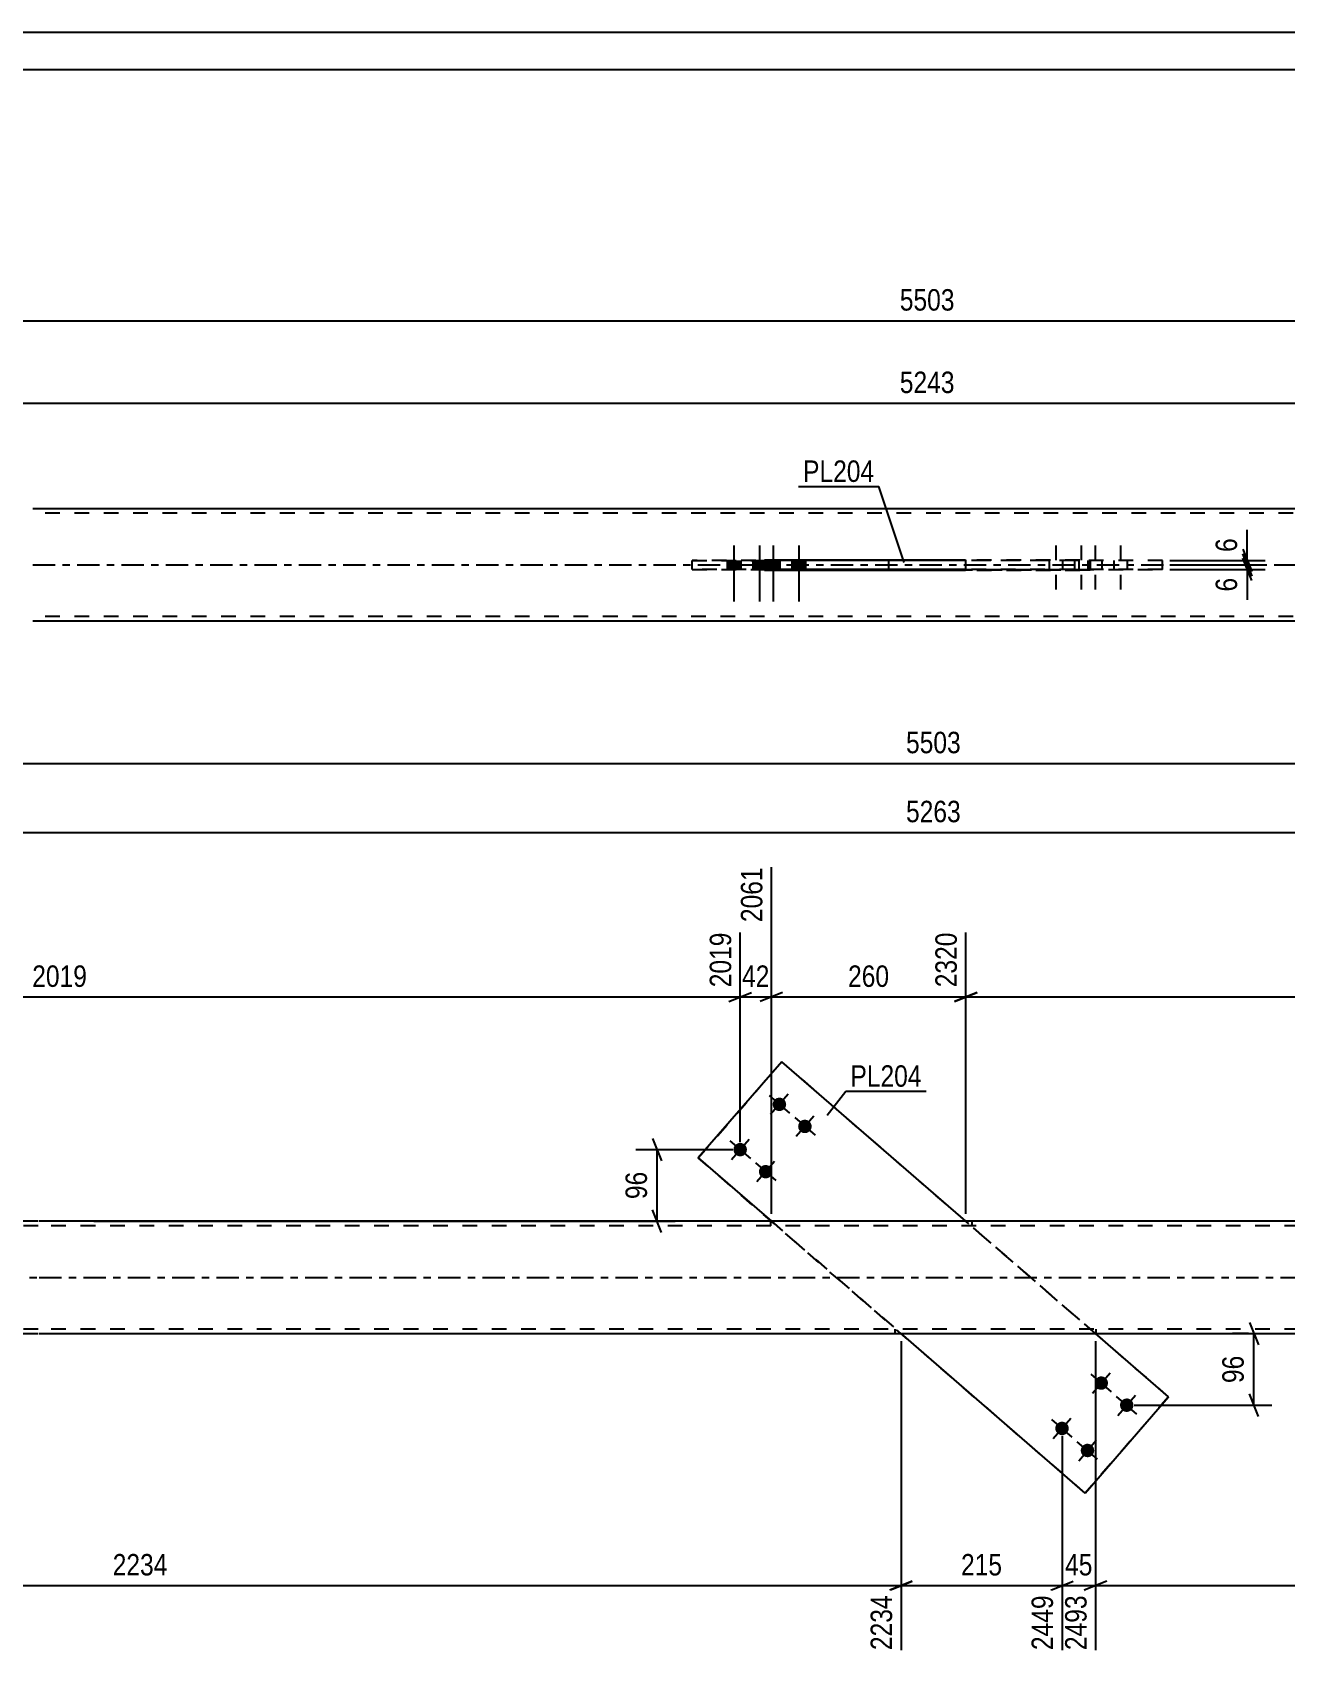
# Model space of a CAD drawing. Header units: millimetres. Extents: x 0 to 594, y 0 to 420.
# Drawn here: x 180.1 to 347.4, y 203.5 to 420 of the extents above; entities that cross this region are included whole.
import ezdxf

# ---------------------------------------------------------------- set-up
doc = ezdxf.new("R2010")
doc.units = ezdxf.units.MM
doc.linetypes.add('DXK_LINE_DOT2', pattern=[3.9198, 1.9599, -1.9599])
doc.linetypes.add('DXK_LINE_DOT3', pattern=[5.9187, 2.979, -0.9799, 0.9799, -0.9799])
doc.styles.add('Arial Narrow', font='ARIALN.TTF', dxfattribs={"height": 0.2})

# ---------------------------------------------------------------- blocks, each defined once
blk = doc.blocks.new('Unknown-580610314-1130')
at = {"color": 5, "linetype": 'Continuous'}
for p, q in [((594, 420), (0, 420)), ((589, 415), (5, 415))]:
    blk.add_line(p, q, dxfattribs=at)
blk = doc.blocks.new('Part-580610314-1700 - 1673')
at = {"color": 2, "linetype": 'Continuous'}
for p, q in [((180.88, 261.31), (92.88, 261.31)), ((419.76, 261.31), (180.98, 261.31)), ((92.88, 246.31), (180.88, 246.31)), ((180.98, 246.31), (419.76, 246.31))]:
    blk.add_line(p, q, dxfattribs=at)
at = {"color": 7, "linetype": 'DXK_LINE_DOT2'}
for p, q in [((180.88, 260.71), (92.88, 260.71)), ((419.76, 260.71), (180.98, 260.71)), ((278.63, 261.31), (278.63, 260.71)), ((305.49, 261.31), (305.49, 260.71)), ((180.88, 246.91), (92.88, 246.91)), ((419.76, 246.91), (180.98, 246.91)), ((295.25, 246.31), (295.25, 246.91)), ((322.11, 246.31), (322.11, 246.91))]:
    blk.add_line(p, q, dxfattribs=at)
at = {"color": 7, "linetype": 'DXK_LINE_DOT3'}
for p, q in [((92.88, 253.81), (180.88, 253.81)), ((180.98, 253.81), (419.76, 253.81))]:
    blk.add_line(p, q, dxfattribs=at)
blk = doc.blocks.new('Bolt-580610314-1706 - 1673')
at = {"linetype": 'Continuous'}
for points in [[(280.4, 277.59), (280.53, 277.45), (280.62, 277.29), (280.68, 277.11), (280.71, 276.93), (280.69, 276.74), (280.64, 276.56), (280.55, 276.4), (280.42, 276.25), (280.27, 276.14), (280.1, 276.06), (279.92, 276.02), (279.73, 276.01), (279.55, 276.05), (279.37, 276.12), (279.22, 276.23), (279.09, 276.37), (278.99, 276.53), (278.93, 276.71), (278.91, 276.89), (278.92, 277.08), (278.98, 277.26), (279.07, 277.42), (279.19, 277.57), (279.34, 277.68), (279.51, 277.76), (279.7, 277.8), (279.88, 277.81), (280.07, 277.77), (280.24, 277.7)], [(283.8, 274.64), (283.93, 274.51), (284.02, 274.35), (284.09, 274.17), (284.11, 273.98), (284.09, 273.79), (284.04, 273.61), (283.95, 273.45), (283.82, 273.31), (283.67, 273.19), (283.5, 273.11), (283.32, 273.07), (283.13, 273.07), (282.95, 273.1), (282.77, 273.18), (282.62, 273.28), (282.49, 273.42), (282.39, 273.58), (282.33, 273.76), (282.31, 273.95), (282.33, 274.13), (282.38, 274.31), (282.47, 274.48), (282.59, 274.62), (282.74, 274.73), (282.91, 274.81), (283.1, 274.86), (283.29, 274.86), (283.47, 274.82), (283.64, 274.75)], [(275.16, 271.54), (275.29, 271.41), (275.39, 271.24), (275.45, 271.07), (275.47, 270.88), (275.45, 270.69), (275.4, 270.51), (275.31, 270.35), (275.19, 270.21), (275.04, 270.09), (274.86, 270.01), (274.68, 269.97), (274.49, 269.97), (274.31, 270), (274.14, 270.08), (273.98, 270.18), (273.85, 270.32), (273.76, 270.48), (273.69, 270.66), (273.67, 270.85), (273.69, 271.03), (273.74, 271.21), (273.83, 271.38), (273.96, 271.52), (274.11, 271.63), (274.28, 271.71), (274.46, 271.76), (274.65, 271.76), (274.83, 271.72), (275.01, 271.65)], [(278.56, 268.6), (278.69, 268.46), (278.79, 268.3), (278.85, 268.12), (278.87, 267.93), (278.86, 267.75), (278.8, 267.57), (278.71, 267.4), (278.59, 267.26), (278.44, 267.15), (278.27, 267.07), (278.08, 267.02), (277.89, 267.02), (277.71, 267.06), (277.54, 267.13), (277.38, 267.24), (277.25, 267.37), (277.16, 267.53), (277.1, 267.71), (277.07, 267.9), (277.09, 268.09), (277.14, 268.27), (277.23, 268.43), (277.36, 268.57), (277.51, 268.69), (277.68, 268.77), (277.86, 268.81), (278.05, 268.81), (278.23, 268.78), (278.41, 268.7)]]:
    blk.add_hatch(color=1, dxfattribs=at).paths.add_polyline_path(points)
at = {"color": 1, "linetype": 'Continuous'}
for p, q in [((278.45, 278.09), (281.17, 275.73)), ((280.99, 278.27), (278.63, 275.55)), ((281.85, 275.14), (284.57, 272.79)), ((284.39, 275.32), (282.03, 272.6)), ((273.21, 272.04), (275.93, 269.68)), ((275.75, 272.22), (273.39, 269.5)), ((276.61, 269.1), (279.33, 266.74)), ((279.15, 269.28), (276.79, 266.56))]:
    blk.add_line(p, q, dxfattribs=at)
blk = doc.blocks.new('Bolt-580610314-1707 - 1673')
at = {"linetype": 'Continuous'}
for points in [[(322.18, 239.02), (322.05, 239.15), (321.96, 239.32), (321.89, 239.49), (321.87, 239.68), (321.89, 239.87), (321.94, 240.05), (322.03, 240.21), (322.16, 240.35), (322.31, 240.47), (322.48, 240.55), (322.66, 240.59), (322.85, 240.59), (323.03, 240.56), (323.21, 240.48), (323.36, 240.38), (323.49, 240.24), (323.59, 240.08), (323.65, 239.9), (323.67, 239.71), (323.65, 239.53), (323.6, 239.35), (323.51, 239.18), (323.39, 239.04), (323.24, 238.93), (323.07, 238.85), (322.88, 238.8), (322.69, 238.8), (322.51, 238.84), (322.34, 238.91)], [(325.58, 236.07), (325.45, 236.21), (325.36, 236.37), (325.3, 236.55), (325.27, 236.73), (325.29, 236.92), (325.34, 237.1), (325.43, 237.27), (325.56, 237.41), (325.71, 237.52), (325.88, 237.6), (326.06, 237.64), (326.25, 237.65), (326.43, 237.61), (326.61, 237.54), (326.76, 237.43), (326.89, 237.29), (326.99, 237.13), (327.05, 236.95), (327.07, 236.77), (327.06, 236.58), (327, 236.4), (326.91, 236.24), (326.79, 236.09), (326.64, 235.98), (326.47, 235.9), (326.28, 235.86), (326.1, 235.85), (325.91, 235.89), (325.74, 235.96)], [(316.94, 232.97), (316.82, 233.11), (316.72, 233.27), (316.66, 233.45), (316.63, 233.63), (316.65, 233.82), (316.7, 234), (316.79, 234.16), (316.92, 234.31), (317.07, 234.42), (317.24, 234.5), (317.42, 234.54), (317.61, 234.55), (317.79, 234.51), (317.97, 234.44), (318.12, 234.33), (318.25, 234.19), (318.35, 234.03), (318.41, 233.85), (318.43, 233.67), (318.42, 233.48), (318.36, 233.3), (318.27, 233.13), (318.15, 232.99), (318, 232.88), (317.83, 232.8), (317.64, 232.76), (317.46, 232.75), (317.27, 232.79), (317.1, 232.86)], [(320.35, 230.02), (320.22, 230.16), (320.12, 230.32), (320.06, 230.5), (320.03, 230.69), (320.05, 230.87), (320.11, 231.05), (320.2, 231.22), (320.32, 231.36), (320.47, 231.47), (320.64, 231.55), (320.82, 231.6), (321.01, 231.6), (321.2, 231.56), (321.37, 231.49), (321.52, 231.38), (321.65, 231.25), (321.75, 231.09), (321.81, 230.91), (321.83, 230.72), (321.82, 230.53), (321.76, 230.35), (321.67, 230.19), (321.55, 230.05), (321.4, 229.93), (321.23, 229.85), (321.05, 229.81), (320.86, 229.81), (320.67, 229.84), (320.5, 229.92)]]:
    blk.add_hatch(color=1, dxfattribs=at).paths.add_polyline_path(points)
at = {"color": 1, "linetype": 'Continuous'}
for p, q in [((324.13, 238.52), (321.41, 240.88)), ((321.59, 238.34), (323.95, 241.06)), ((327.53, 235.57), (324.81, 237.93)), ((324.99, 235.39), (327.35, 238.11)), ((318.89, 232.47), (316.17, 234.83)), ((316.35, 232.29), (318.71, 235.01)), ((322.29, 229.53), (319.57, 231.88)), ((319.76, 229.34), (322.11, 232.06))]:
    blk.add_line(p, q, dxfattribs=at)
blk = doc.blocks.new('Part-580610314-1715 - 1673')
at = {"color": 2, "linetype": 'Continuous'}
for p, q in [((280.11, 282.6), (268.98, 269.75)), ((280.11, 282.6), (280.11, 282.6)), ((304.7, 261.31), (280.11, 282.6)), ((268.98, 269.75), (278.73, 261.31)), ((268.98, 269.75), (268.98, 269.75)), ((320.63, 225.01), (296.05, 246.31)), ((331.76, 237.86), (322.01, 246.31)), ((320.63, 225.01), (331.76, 237.86)), ((331.76, 237.86), (331.76, 237.86)), ((320.63, 225.01), (320.63, 225.01))]:
    blk.add_line(p, q, dxfattribs=at)
at = {"color": 7, "linetype": 'DXK_LINE_DOT2'}
for p, q in [((268.98, 269.75), (280.11, 282.6)), ((331.76, 237.86), (280.11, 282.6)), ((320.63, 225.01), (268.98, 269.75)), ((278.73, 261.31), (296.05, 246.31)), ((322.01, 246.31), (304.7, 261.31)), ((331.76, 237.86), (320.63, 225.01))]:
    blk.add_line(p, q, dxfattribs=at)
blk = doc.blocks.new('Bolt-580610314-1435 - 1367')
at = {"color": 1, "linetype": 'DXK_LINE_DOT2'}
for p, q in [((316.7, 351.52), (316.7, 344.02)), ((320.1, 351.52), (320.1, 344.02)), ((321.94, 351.52), (321.94, 344.02)), ((325.34, 351.52), (325.34, 344.02)), ((315.8, 349.52), (315.8, 348.32)), ((317.6, 349.52), (317.6, 348.32)), ((319.2, 349.52), (319.2, 348.32)), ((321, 349.52), (321, 348.32)), ((321.04, 349.52), (321.04, 348.32)), ((322.84, 349.52), (322.84, 348.32)), ((324.44, 349.52), (324.44, 348.32)), ((326.24, 349.52), (326.24, 348.32))]:
    blk.add_line(p, q, dxfattribs=at)
blk = doc.blocks.new('Part-580610314-1456 - 1367')
at = {"color": 2, "linetype": 'Continuous'}
for p, q in [((418.93, 356.42), (180.15, 356.42)), ((277.8, 349.52), (277.8, 349.62)), ((277.8, 349.62), (277.8, 349.62)), ((277.8, 349.62), (304.66, 349.62)), ((294.42, 349.62), (294.42, 349.52)), ((304.66, 349.62), (304.66, 348.22)), ((277.8, 348.32), (277.8, 348.22)), ((277.8, 348.22), (304.66, 348.22)), ((294.42, 348.22), (294.42, 348.32)), ((418.93, 341.42), (180.15, 341.42))]:
    blk.add_line(p, q, dxfattribs=at)
at = {"color": 7, "linetype": 'DXK_LINE_DOT2'}
for p, q in [((418.93, 355.82), (180.15, 355.82)), ((277.8, 348.32), (277.8, 349.62)), ((277.8, 349.62), (304.66, 349.62)), ((294.42, 349.62), (321.28, 349.62)), ((294.42, 349.62), (294.42, 349.62)), ((294.42, 349.62), (321.28, 349.62)), ((294.42, 349.52), (294.42, 349.62)), ((294.42, 348.32), (294.42, 349.52)), ((321.28, 349.62), (321.28, 348.22)), ((277.8, 348.22), (304.66, 348.22)), ((294.42, 348.22), (294.42, 348.22)), ((294.42, 348.22), (294.42, 348.22)), ((321.28, 348.22), (294.42, 348.22)), ((294.42, 348.22), (321.28, 348.22)), ((418.93, 342.02), (180.15, 342.02))]:
    blk.add_line(p, q, dxfattribs=at)
at = {"color": 7, "linetype": 'DXK_LINE_DOT3'}
blk.add_line((180.15, 348.92), (418.93, 348.92), dxfattribs=at)
blk = doc.blocks.new('Part-580610314-1397 - 1367')
at = {"color": 2, "linetype": 'Continuous'}
for p, q in [((268.15, 348.32), (268.15, 349.52)), ((279.28, 348.32), (279.28, 349.52)), ((304.66, 349.52), (279.28, 349.52)), ((304.66, 348.32), (279.28, 348.32))]:
    blk.add_line(p, q, dxfattribs=at)
at = {"color": 7, "linetype": 'DXK_LINE_DOT2'}
for p, q in [((319.8, 349.52), (268.15, 349.52)), ((268.15, 349.52), (279.28, 349.52)), ((330.93, 349.52), (304.66, 349.52)), ((319.8, 348.32), (319.8, 349.52)), ((330.93, 349.52), (319.8, 349.52)), ((330.93, 348.32), (330.93, 349.52)), ((268.15, 348.32), (319.8, 348.32)), ((279.28, 348.32), (268.15, 348.32)), ((330.93, 348.32), (304.66, 348.32)), ((319.8, 348.32), (330.93, 348.32))]:
    blk.add_line(p, q, dxfattribs=at)
blk = doc.blocks.new('Bolt-580610314-1436 - 1367')
at = {"linetype": 'Continuous'}
for points in [[(274.64, 349.52), (272.84, 349.52), (272.84, 348.32), (274.64, 348.32)], [(278.04, 349.52), (276.24, 349.52), (276.24, 348.32), (278.04, 348.32)], [(279.88, 349.52), (278.08, 349.52), (278.08, 348.32), (279.88, 348.32)], [(283.28, 349.52), (281.48, 349.52), (281.48, 348.32), (283.28, 348.32)]]:
    blk.add_hatch(color=1, dxfattribs=at).paths.add_polyline_path(points)
at = {"color": 1, "linetype": 'Continuous'}
for p, q in [((273.74, 351.52), (273.74, 344.02)), ((277.14, 351.52), (277.14, 344.02)), ((278.98, 351.52), (278.98, 344.02)), ((282.38, 351.52), (282.38, 344.02)), ((272.84, 349.52), (272.84, 348.32)), ((274.64, 349.52), (274.64, 348.32)), ((276.24, 349.52), (276.24, 348.32)), ((278.04, 349.52), (278.04, 348.32)), ((278.08, 349.52), (278.08, 348.32)), ((279.88, 349.52), (279.88, 348.32)), ((281.48, 349.52), (281.48, 348.32)), ((283.28, 349.52), (283.28, 348.32))]:
    blk.add_line(p, q, dxfattribs=at)
blk = doc.blocks.new('StraightDimension-580610314-1850 - 1673')
at = {"color": 7, "linetype": 'Continuous'}
for p, q in [((322.01, 245.31), (322.01, 204.06)), ((317.53, 232.65), (317.53, 204.06)), ((316.03, 212.07), (319.03, 213.27)), ((317.53, 212.67), (322.01, 212.67)), ((323.51, 213.27), (320.51, 212.07))]:
    blk.add_line(p, q, dxfattribs=at)
at = {"color": 0}
blk.add_wipeout([(322.2, 213.42), (322.2, 217.62), (317.34, 217.62), (317.34, 213.42)], dxfattribs=at)
at = {"color": 0, "linetype": 'Continuous'}
blk.add_wipeout([(321.41, 211.97), (317.21, 211.97), (317.21, 203.46), (321.41, 203.46)], dxfattribs=at)
at = {"color": 3, "style": 'Arial Narrow'}
blk.add_text('45', height=2.863, dxfattribs=at).set_placement((317.94, 214.02))
at = {"color": 3, "linetype": 'Continuous', "style": 'Arial Narrow'}
blk.add_text('2493', height=2.863, rotation=90.0002, dxfattribs=at).set_placement((320.81, 204.06))
blk = doc.blocks.new('StraightDimension-580610314-1792 - 1673')
at = {"color": 7, "linetype": 'Continuous'}
for p, q in [((278.73, 262.31), (278.73, 308.55)), ((274.57, 271.86), (274.57, 299.85)), ((273.07, 290.64), (276.07, 291.84)), ((274.57, 291.24), (278.73, 291.24)), ((280.23, 291.84), (277.23, 290.64))]:
    blk.add_line(p, q, dxfattribs=at)
at = {"color": 0, "linetype": 'Continuous'}
blk.add_wipeout([(278.13, 309.15), (273.93, 309.15), (273.93, 300.64), (278.13, 300.64)], dxfattribs=at)
at = {"color": 0}
blk.add_wipeout([(279.08, 291.99), (279.08, 296.19), (274.22, 296.19), (274.22, 291.99)], dxfattribs=at)
at = {"color": 3, "linetype": 'Continuous', "style": 'Arial Narrow'}
blk.add_text('2061', height=2.863, rotation=90.0002, dxfattribs=at).set_placement((277.53, 301.24))
at = {"color": 3, "style": 'Arial Narrow'}
blk.add_text('42', height=2.863, dxfattribs=at).set_placement((274.82, 292.59))
blk = doc.blocks.new('StraightDimension-580610314-1806 - 1673')
at = {"color": 7, "linetype": 'Continuous'}
for p, q in [((274.57, 271.86), (274.57, 299.85)), ((92.88, 263.31), (92.88, 294.37)), ((94.38, 291.84), (91.38, 290.64)), ((92.88, 291.24), (274.57, 291.24)), ((273.07, 290.64), (276.07, 291.84))]:
    blk.add_line(p, q, dxfattribs=at)
at = {"color": 0, "linetype": 'Continuous'}
for points in [[(273.97, 300.45), (269.77, 300.45), (269.77, 291.94), (273.97, 291.94)], [(92.28, 294.97), (88.08, 294.97), (88.08, 291.94), (92.28, 291.94)]]:
    blk.add_wipeout(points, dxfattribs=at)
at = {"color": 0}
blk.add_wipeout([(187.98, 291.99), (187.98, 296.19), (179.47, 296.19), (179.47, 291.99)], dxfattribs=at)
at = {"color": 3, "linetype": 'Continuous', "style": 'Arial Narrow'}
for s, height, p in [('2019', 2.863, (273.37, 292.54)), ('0', 2.86, (91.68, 292.54))]:
    blk.add_text(s, height=height, rotation=90.0002, dxfattribs=at).set_placement(p)
at = {"color": 3, "style": 'Arial Narrow'}
blk.add_text('2019', height=2.863, dxfattribs=at).set_placement((180.07, 292.59))
blk = doc.blocks.new('StraightDimension-580610314-1760 - 1673')
at = {"color": 7, "linetype": 'Continuous'}
for p, q in [((304.69, 262.31), (304.69, 299.85)), ((507.86, 263.31), (507.86, 299.85)), ((306.19, 291.84), (303.19, 290.64)), ((304.69, 291.24), (507.86, 291.24)), ((506.36, 290.64), (509.36, 291.84))]:
    blk.add_line(p, q, dxfattribs=at)
at = {"color": 0, "linetype": 'Continuous'}
blk.add_wipeout([(507.26, 300.45), (503.06, 300.45), (503.06, 291.94), (507.26, 291.94)], dxfattribs=at)
at = {"color": 0}
blk.add_wipeout([(410.54, 291.99), (410.54, 296.19), (402.02, 296.19), (402.02, 291.99)], dxfattribs=at)
at = {"color": 3, "linetype": 'Continuous', "style": 'Arial Narrow'}
blk.add_text('5243', height=2.863, rotation=90.0002, dxfattribs=at).set_placement((506.66, 292.54))
at = {"color": 3, "style": 'Arial Narrow'}
blk.add_text('2923', height=2.863, dxfattribs=at).set_placement((402.62, 292.59))
blk = doc.blocks.new('StraightDimension-580610314-2050 - 1673')
at = {"color": 7, "linetype": 'Continuous'}
blk.add_line((91.88, 313.22), (508.86, 313.22), dxfattribs=at)
at = {"color": 0}
blk.add_wipeout([(304.63, 313.97), (304.63, 318.17), (296.11, 318.17), (296.11, 313.97)], dxfattribs=at)
at = {"color": 3, "style": 'Arial Narrow'}
blk.add_text('5263', height=2.863, dxfattribs=at).set_placement((296.71, 314.57))
blk = doc.blocks.new('StraightDimension-580610314-1772 - 1673')
at = {"color": 7, "linetype": 'Continuous'}
for p, q in [((278.73, 262.31), (278.73, 308.55)), ((304.69, 262.31), (304.69, 299.85)), ((280.23, 291.84), (277.23, 290.64)), ((278.73, 291.24), (304.69, 291.24)), ((303.19, 290.64), (306.19, 291.84))]:
    blk.add_line(p, q, dxfattribs=at)
at = {"color": 0, "linetype": 'Continuous'}
blk.add_wipeout([(304.09, 300.45), (299.89, 300.45), (299.89, 291.94), (304.09, 291.94)], dxfattribs=at)
at = {"color": 0}
blk.add_wipeout([(295.05, 291.99), (295.05, 296.19), (288.37, 296.19), (288.37, 291.99)], dxfattribs=at)
at = {"color": 3, "linetype": 'Continuous', "style": 'Arial Narrow'}
blk.add_text('2320', height=2.863, rotation=90.0002, dxfattribs=at).set_placement((303.49, 292.54))
at = {"color": 3, "style": 'Arial Narrow'}
blk.add_text('260', height=2.863, dxfattribs=at).set_placement((288.97, 292.59))
blk = doc.blocks.new('StraightDimension-580610314-1735 - 1673')
at = {"color": 7, "linetype": 'Continuous'}
for p, q in [((273.57, 270.86), (260.63, 270.86)), ((262.88, 272.36), (264.08, 269.36)), ((263.48, 261.31), (263.48, 270.86)), ((264.08, 259.81), (262.88, 262.81)), ((188.27, 261.31), (265.88, 261.31))]:
    blk.add_line(p, q, dxfattribs=at)
at = {"color": 0}
blk.add_wipeout([(262.73, 268.51), (258.53, 268.51), (258.53, 263.66), (262.73, 263.66)], dxfattribs=at)
at = {"color": 3, "style": 'Arial Narrow'}
blk.add_text('96', height=2.863, rotation=90.0002, dxfattribs=at).set_placement((262.13, 264.26))
blk = doc.blocks.new('StraightDimension-580610314-1746 - 1673')
at = {"color": 7, "linetype": 'Continuous'}
blk.add_line((79.88, 322.43), (520.86, 322.43), dxfattribs=at)
at = {"color": 0}
blk.add_wipeout([(304.63, 323.18), (304.63, 327.38), (296.11, 327.38), (296.11, 323.18)], dxfattribs=at)
at = {"color": 3, "style": 'Arial Narrow'}
blk.add_text('5503', height=2.863, dxfattribs=at).set_placement((296.71, 323.78))
blk = doc.blocks.new('StraightDimension-580610314-1838 - 1673')
at = {"color": 7, "linetype": 'Continuous'}
for p, q in [((322.01, 245.31), (322.01, 204.06)), ((507.86, 244.31), (507.86, 204.06)), ((323.51, 213.27), (320.51, 212.07)), ((322.01, 212.67), (507.86, 212.67)), ((506.36, 212.07), (509.36, 213.27))]:
    blk.add_line(p, q, dxfattribs=at)
at = {"color": 0}
blk.add_wipeout([(419.19, 213.42), (419.19, 217.62), (410.68, 217.62), (410.68, 213.42)], dxfattribs=at)
at = {"color": 0, "linetype": 'Continuous'}
blk.add_wipeout([(507.26, 211.97), (503.06, 211.97), (503.06, 203.46), (507.26, 203.46)], dxfattribs=at)
at = {"color": 3, "style": 'Arial Narrow'}
blk.add_text('2749', height=2.863, dxfattribs=at).set_placement((411.28, 214.02))
at = {"color": 3, "linetype": 'Continuous', "style": 'Arial Narrow'}
blk.add_text('5243', height=2.863, rotation=90.0002, dxfattribs=at).set_placement((506.66, 204.06))
blk = doc.blocks.new('StraightDimension-580610314-1864 - 1673')
at = {"color": 7, "linetype": 'Continuous'}
for p, q in [((296.05, 245.31), (296.05, 204.06)), ((317.53, 232.65), (317.53, 204.06)), ((297.55, 213.27), (294.55, 212.07)), ((296.05, 212.67), (317.53, 212.67)), ((316.03, 212.07), (319.03, 213.27))]:
    blk.add_line(p, q, dxfattribs=at)
at = {"color": 0}
blk.add_wipeout([(310.13, 213.42), (310.13, 217.62), (303.45, 217.62), (303.45, 213.42)], dxfattribs=at)
at = {"color": 0, "linetype": 'Continuous'}
blk.add_wipeout([(316.93, 211.97), (312.73, 211.97), (312.73, 203.46), (316.93, 203.46)], dxfattribs=at)
at = {"color": 3, "style": 'Arial Narrow'}
blk.add_text('215', height=2.863, dxfattribs=at).set_placement((304.05, 214.02))
at = {"color": 3, "linetype": 'Continuous', "style": 'Arial Narrow'}
blk.add_text('2449', height=2.863, rotation=90.0002, dxfattribs=at).set_placement((316.33, 204.06))
blk = doc.blocks.new('StraightDimension-580610314-1878 - 1673')
at = {"color": 7, "linetype": 'Continuous'}
for p, q in [((296.05, 245.31), (296.05, 204.06)), ((92.88, 244.31), (92.88, 209.55)), ((94.38, 213.27), (91.38, 212.07)), ((92.88, 212.67), (296.05, 212.67)), ((294.55, 212.07), (297.55, 213.27))]:
    blk.add_line(p, q, dxfattribs=at)
at = {"color": 0}
blk.add_wipeout([(198.72, 213.42), (198.72, 217.62), (190.21, 217.62), (190.21, 213.42)], dxfattribs=at)
at = {"color": 0, "linetype": 'Continuous'}
for points in [[(92.28, 211.97), (88.08, 211.97), (88.08, 208.95), (92.28, 208.95)], [(295.45, 211.97), (291.25, 211.97), (291.25, 203.46), (295.45, 203.46)]]:
    blk.add_wipeout(points, dxfattribs=at)
at = {"color": 3, "style": 'Arial Narrow'}
blk.add_text('2234', height=2.863, dxfattribs=at).set_placement((190.81, 214.02))
at = {"color": 3, "linetype": 'Continuous', "style": 'Arial Narrow'}
for s, height, p in [('0', 2.86, (91.68, 209.55)), ('2234', 2.863, (294.85, 204.06))]:
    blk.add_text(s, height=height, rotation=90.0002, dxfattribs=at).set_placement(p)
blk = doc.blocks.new('StraightDimension-580610314-1993 - 1673')
at = {"color": 7, "linetype": 'Continuous'}
for p, q in [((342.54, 247.81), (343.74, 244.81)), ((342.44, 246.31), (340.29, 246.31)), ((343.14, 236.75), (343.14, 246.31)), ((343.74, 235.25), (342.54, 238.25)), ((327.17, 236.75), (345.54, 236.75))]:
    blk.add_line(p, q, dxfattribs=at)
at = {"color": 0}
blk.add_wipeout([(342.39, 243.96), (338.19, 243.96), (338.19, 239.1), (342.39, 239.1)], dxfattribs=at)
at = {"color": 3, "style": 'Arial Narrow'}
blk.add_text('96', height=2.863, rotation=90.0002, dxfattribs=at).set_placement((341.79, 239.7))
blk = doc.blocks.new('StraightDimension-580610314-1540 - 1367')
at = {"color": 7, "linetype": 'Continuous'}
for p, q in [((341.65, 351.02), (342.85, 348.02)), ((331.93, 349.52), (344.65, 349.52)), ((331.93, 348.92), (344.65, 348.92)), ((342.85, 347.42), (341.65, 350.42)), ((342.25, 348.92), (342.25, 349.52))]:
    blk.add_line(p, q, dxfattribs=at)
at = {"color": 0}
blk.add_wipeout([(341.5, 353.07), (337.3, 353.07), (337.3, 350.05), (341.5, 350.05)], dxfattribs=at)
at = {"color": 7, "linetype": 'Continuous'}
blk.add_line((342.25, 349.52), (342.25, 353.6), dxfattribs=at)
blk.add_line((342.25, 349.52), (342.25, 353.6), dxfattribs=at)
at = {"color": 3, "style": 'Arial Narrow'}
blk.add_text('6', height=2.86, rotation=90.0002, dxfattribs=at).set_placement((340.9, 350.65))
blk = doc.blocks.new('StraightDimension-580610314-1536 - 1367')
at = {"color": 7, "linetype": 'Continuous'}
for p, q in [((331.93, 348.92), (344.65, 348.92)), ((341.65, 350.42), (342.85, 347.42)), ((342.85, 346.82), (341.65, 349.82)), ((342.25, 348.32), (342.25, 348.92)), ((331.93, 348.32), (344.65, 348.32))]:
    blk.add_line(p, q, dxfattribs=at)
at = {"color": 0}
blk.add_wipeout([(341.5, 347.8), (337.3, 347.8), (337.3, 344.77), (341.5, 344.77)], dxfattribs=at)
at = {"color": 7, "linetype": 'Continuous'}
blk.add_line((342.25, 348.32), (342.25, 344.24), dxfattribs=at)
blk.add_line((342.25, 348.32), (342.25, 344.24), dxfattribs=at)
at = {"color": 3, "style": 'Arial Narrow'}
blk.add_text('6', height=2.86, rotation=90.0002, dxfattribs=at).set_placement((340.9, 345.37))
blk = doc.blocks.new('StraightDimension-580610314-1545 - 1367')
at = {"color": 7, "linetype": 'Continuous'}
blk.add_line((79.05, 381.52), (520.03, 381.52), dxfattribs=at)
at = {"color": 0}
blk.add_wipeout([(303.8, 382.27), (303.8, 386.47), (295.28, 386.47), (295.28, 382.27)], dxfattribs=at)
at = {"color": 3, "style": 'Arial Narrow'}
blk.add_text('5503', height=2.863, dxfattribs=at).set_placement((295.88, 382.87))
blk = doc.blocks.new('StraightDimension-580610314-1576 - 1367')
at = {"color": 7, "linetype": 'Continuous'}
blk.add_line((92.05, 370.51), (507.03, 370.51), dxfattribs=at)
at = {"color": 0}
blk.add_wipeout([(303.8, 371.26), (303.8, 375.46), (295.28, 375.46), (295.28, 371.26)], dxfattribs=at)
at = {"color": 3, "style": 'Arial Narrow'}
blk.add_text('5243', height=2.863, dxfattribs=at).set_placement((295.88, 371.86))
blk = doc.blocks.new('Mark-580610314-1711 - 1673')
at = {"color": 0}
blk.add_wipeout([(298.8, 279.26), (298.8, 282.26), (289.29, 282.26), (289.29, 279.26)], dxfattribs=at)
blk.add_wipeout([(298.8, 279.26), (298.8, 282.26), (289.29, 282.26), (289.29, 279.26)], dxfattribs=at)
at = {"color": 30, "linetype": 'Continuous'}
for p, q in [((286.16, 275.48), (288.69, 278.66)), ((288.69, 278.66), (299.4, 278.66))]:
    blk.add_line(p, q, dxfattribs=at)
at = {"color": 3, "style": 'Arial Narrow'}
blk.add_text('PL204', height=2.863, dxfattribs=at).set_placement((289.29, 279.26))
blk = doc.blocks.new('Mark-580610314-1392 - 1367')
at = {"color": 0}
blk.add_wipeout([(292.47, 360), (292.47, 363), (282.97, 363), (282.97, 360)], dxfattribs=at)
blk.add_wipeout([(292.47, 360), (292.47, 363), (282.97, 363), (282.97, 360)], dxfattribs=at)
at = {"color": 30, "linetype": 'Continuous'}
for p in [(282.37, 359.4), (296.45, 349.22)]:
    blk.add_line(p, (293.07, 359.4), dxfattribs=at)
at = {"color": 3, "style": 'Arial Narrow'}
blk.add_text('PL204', height=2.863, dxfattribs=at).set_placement((282.97, 360))

msp = doc.modelspace()

# ---------------------------------------------------------------- block references
for name in ['Unknown-580610314-1130', 'Part-580610314-1456 - 1367', 'Bolt-580610314-1436 - 1367', 'Bolt-580610314-1435 - 1367', 'Part-580610314-1397 - 1367', 'Part-580610314-1715 - 1673', 'Bolt-580610314-1706 - 1673', 'Part-580610314-1700 - 1673', 'Bolt-580610314-1707 - 1673']:
    msp.add_blockref(name, (0, 0))

# ---------------------------------------------------------------- next in the draw order: block references
for name in ['StraightDimension-580610314-1540 - 1367', 'StraightDimension-580610314-1792 - 1673', 'StraightDimension-580610314-1760 - 1673', 'StraightDimension-580610314-1850 - 1673']:
    msp.add_blockref(name, (0, 0))

# ---------------------------------------------------------------- next in the draw order: block references
for name in ['StraightDimension-580610314-1545 - 1367', 'StraightDimension-580610314-1536 - 1367', 'StraightDimension-580610314-1806 - 1673', 'StraightDimension-580610314-1864 - 1673', 'StraightDimension-580610314-1838 - 1673']:
    msp.add_blockref(name, (0, 0))

# ---------------------------------------------------------------- next in the draw order: block references
for name in ['StraightDimension-580610314-1576 - 1367', 'StraightDimension-580610314-2050 - 1673', 'StraightDimension-580610314-1993 - 1673', 'StraightDimension-580610314-1878 - 1673']:
    msp.add_blockref(name, (0, 0))

# ---------------------------------------------------------------- next in the draw order: block references
for name in ['Mark-580610314-1392 - 1367', 'StraightDimension-580610314-1772 - 1673', 'StraightDimension-580610314-1735 - 1673']:
    msp.add_blockref(name, (0, 0))

# ---------------------------------------------------------------- next in the draw order: block references
msp.add_blockref('StraightDimension-580610314-1746 - 1673', (0, 0))

# ---------------------------------------------------------------- next in the draw order: block references
msp.add_blockref('Mark-580610314-1711 - 1673', (0, 0))

doc.saveas('drawing.dxf')
